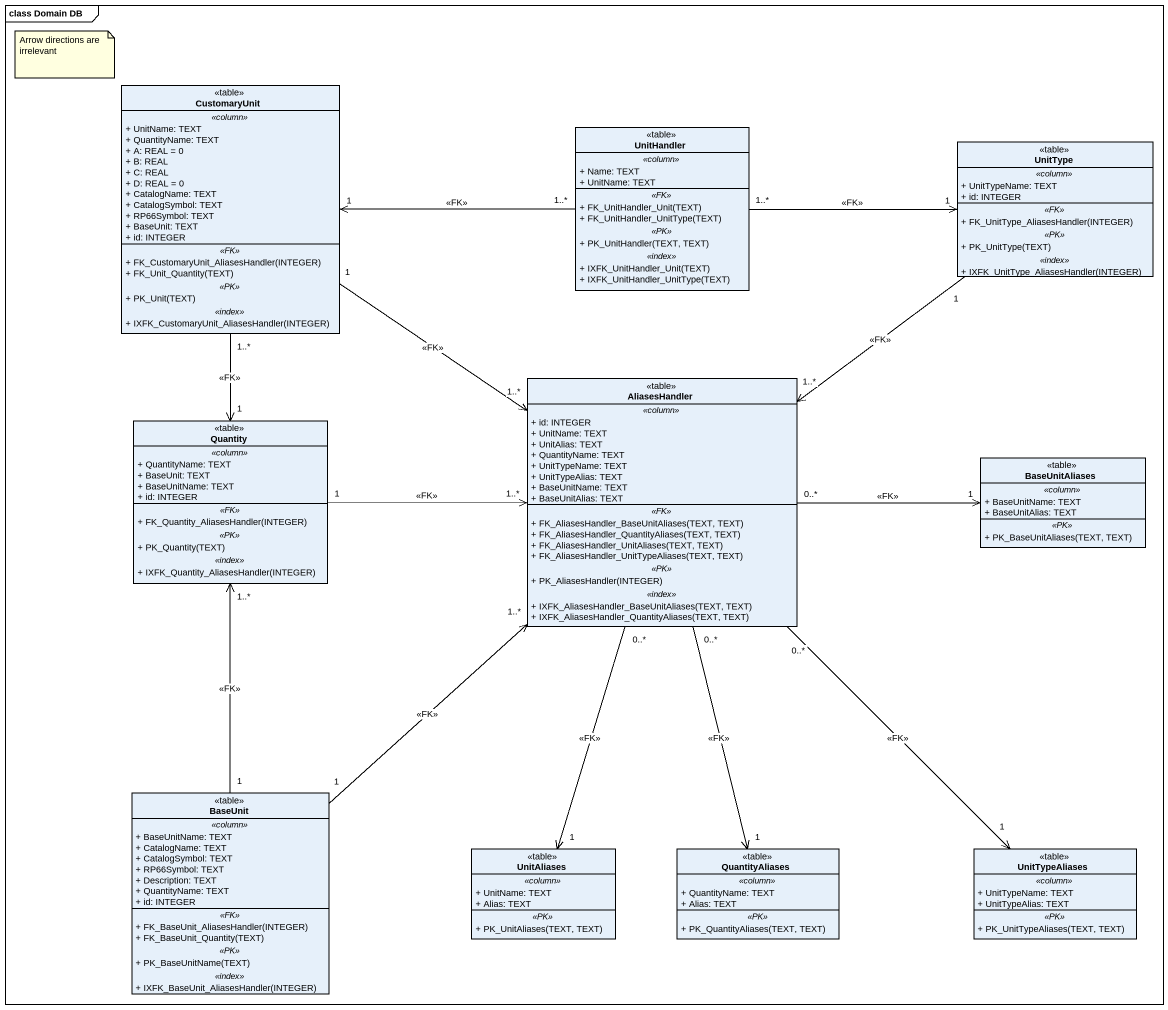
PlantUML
@startuml
mainframe class Domain DB
hide circle
hide empty members
skinparam classAttributeIconSize 0
class CustomaryUnit <<table>> {
  .. <<column>> ..
  + UnitName: TEXT
  + QuantityName: TEXT
  + A: REAL = 0
  + B: REAL
  + C: REAL
  + D: REAL = 0
  + CatalogName: TEXT
  + CatalogSymbol: TEXT
  + RP66Symbol: TEXT
  + BaseUnit: TEXT
  + id: INTEGER
  .. <<FK>> ..
  + FK_CustomaryUnit_AliasesHandler(INTEGER)
  + FK_Unit_Quantity(TEXT)
  .. <<PK>> ..
  + PK_Unit(TEXT)
  .. <<index>> ..
  + IXFK_CustomaryUnit_AliasesHandler(INTEGER)
}
class UnitHandler <<table>> {
  .. <<column>> ..
  + Name: TEXT
  + UnitName: TEXT
  .. <<FK>> ..
  + FK_UnitHandler_Unit(TEXT)
  + FK_UnitHandler_UnitType(TEXT)
  .. <<PK>> ..
  + PK_UnitHandler(TEXT, TEXT)
  .. <<index>> ..
  + IXFK_UnitHandler_Unit(TEXT)
  + IXFK_UnitHandler_UnitType(TEXT)
}
class UnitType <<table>> {
  .. <<column>> ..
  + UnitTypeName: TEXT
  + id: INTEGER
  .. <<FK>> ..
  + FK_UnitType_AliasesHandler(INTEGER)
  .. <<PK>> ..
  + PK_UnitType(TEXT)
  .. <<index>> ..
  + IXFK_UnitType_AliasesHandler(INTEGER)
}
class AliasesHandler <<table>> {
  .. <<column>> ..
  + id: INTEGER
  + UnitName: TEXT
  + UnitAlias: TEXT
  + QuantityName: TEXT
  + UnitTypeName: TEXT
  + UnitTypeAlias: TEXT
  + BaseUnitName: TEXT
  + BaseUnitAlias: TEXT
  .. <<FK>> ..
  + FK_AliasesHandler_BaseUnitAliases(TEXT, TEXT)
  + FK_AliasesHandler_QuantityAliases(TEXT, TEXT)
  + FK_AliasesHandler_UnitAliases(TEXT, TEXT)
  + FK_AliasesHandler_UnitTypeAliases(TEXT, TEXT)
  .. <<PK>> ..
  + PK_AliasesHandler(INTEGER)
  .. <<index>> ..
  + IXFK_AliasesHandler_BaseUnitAliases(TEXT, TEXT)
  + IXFK_AliasesHandler_QuantityAliases(TEXT, TEXT)
}
class Quantity <<table>> {
  .. <<column>> ..
  + QuantityName: TEXT
  + BaseUnit: TEXT
  + BaseUnitName: TEXT
  + id: INTEGER
  .. <<FK>> ..
  + FK_Quantity_AliasesHandler(INTEGER)
  .. <<PK>> ..
  + PK_Quantity(TEXT)
  .. <<index>> ..
  + IXFK_Quantity_AliasesHandler(INTEGER)
}
class BaseUnitAliases <<table>> {
  .. <<column>> ..
  + BaseUnitName: TEXT
  + BaseUnitAlias: TEXT
  .. <<PK>> ..
  + PK_BaseUnitAliases(TEXT, TEXT)
}
class BaseUnit <<table>> {
  .. <<column>> ..
  + BaseUnitName: TEXT
  + CatalogName: TEXT
  + CatalogSymbol: TEXT
  + RP66Symbol: TEXT
  + Description: TEXT
  + QuantityName: TEXT
  + id: INTEGER
  .. <<FK>> ..
  + FK_BaseUnit_AliasesHandler(INTEGER)
  + FK_BaseUnit_Quantity(TEXT)
  .. <<PK>> ..
  + PK_BaseUnitName(TEXT)
  .. <<index>> ..
  + IXFK_BaseUnit_AliasesHandler(INTEGER)
}
class UnitAliases <<table>> {
  .. <<column>> ..
  + UnitName: TEXT
  + Alias: TEXT
  .. <<PK>> ..
  + PK_UnitAliases(TEXT, TEXT)
}
class QuantityAliases <<table>> {
  .. <<column>> ..
  + QuantityName: TEXT
  + Alias: TEXT
  .. <<PK>> ..
  + PK_QuantityAliases(TEXT, TEXT)
}
class UnitTypeAliases <<table>> {
  .. <<column>> ..
  + UnitTypeName: TEXT
  + UnitTypeAlias: TEXT
  .. <<PK>> ..
  + PK_UnitTypeAliases(TEXT, TEXT)
}
CustomaryUnit "1" --> "1..*" AliasesHandler : <<FK>>
CustomaryUnit "1..*" --> "1" Quantity : <<FK>>
UnitHandler "1..*" -left-> "1" CustomaryUnit : <<FK>>
UnitHandler "1..*" -right-> "1" UnitType : <<FK>>
UnitType "1" --> "1..*" AliasesHandler : <<FK>>
AliasesHandler "0..*" -right-> "1" BaseUnitAliases : <<FK>>
AliasesHandler "0..*" --> "1" UnitAliases : <<FK>>
AliasesHandler "0..*" --> "1" QuantityAliases : <<FK>>
AliasesHandler "0..*" --> "1" UnitTypeAliases : <<FK>>
Quantity "1" -right-> "1..*" AliasesHandler : <<FK>>
BaseUnit "1" -up-> "1..*" AliasesHandler : <<FK>>
BaseUnit "1" -up-> "1..*" Quantity : <<FK>>
note as N1
  Arrow directions are irrelevant
end note
@enduml
